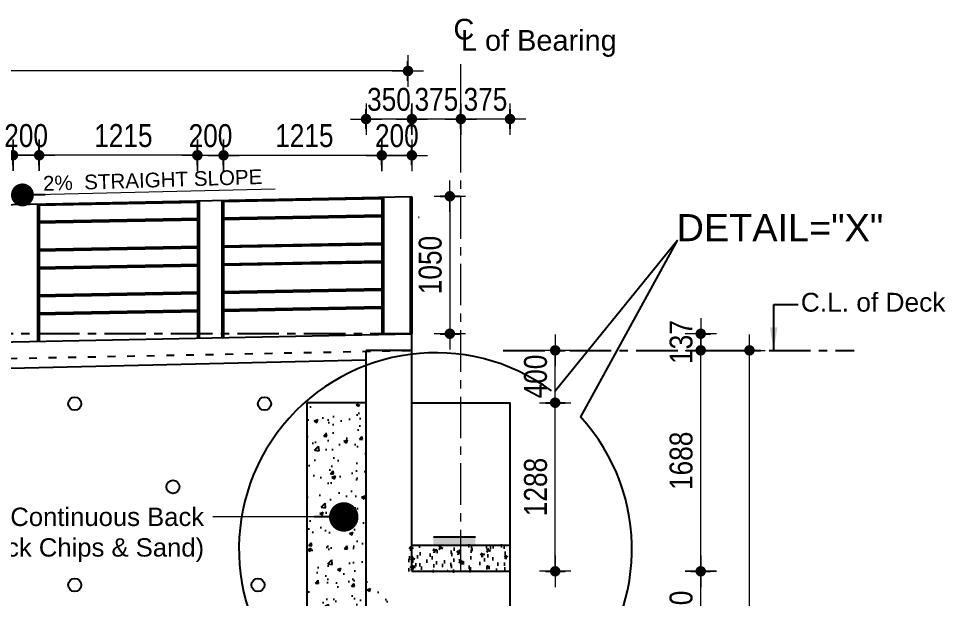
# Model space of a CAD drawing. Header units: millimetres. Extents: x -44822 to 222670, y -173707 to 25116.
# Drawn here: x -8914 to -1831, y 8082 to 12513 of the extents above; entities that cross this region are included whole.
import ezdxf

# ---------------------------------------------------------------- set-up
doc = ezdxf.new("R2010")
doc.units = ezdxf.units.MM
doc.header["$LTSCALE"] = 5
doc.header["$PDMODE"] = 2
doc.linetypes.add('ACAD_ISO03W100', pattern=[30, 12, -18])
doc.linetypes.add('CENTER', pattern=[50.8, 31.75, -6.35, 6.35, -6.35])
for name, color, linetype in [('Abutment W Line', 200, 'Continuous'), ('Bearing  peat', 11, 'Continuous'), ('Border', 250, 'Continuous'), ('Extra Line', 70, 'Continuous'), ('Hatching', 35, 'Continuous')]:
    doc.layers.add(name, color=color, linetype=linetype)
doc.layers.add('Dimision', color=4, linetype='Continuous', lineweight=13)
doc.layers.add('Text', color=7, linetype='Continuous', lineweight=0)
doc.styles.get("Standard").update_dxf_attribs({"font": 'ARIALN.TTF'})
doc.styles.add('style1', font='arial.ttf')
doc.dimstyles.new('ISO-125', dxfattribs={"dimtxt": 125, "dimasz": 1.2, "dimexe": 75, "dimexo": 75, "dimgap": 60, "dimtad": 1, "dimdec": 0, "dimtxsty": 'Standard', "dimblk": 'D_TIC', "dimcen": 52.5, "dimclrd": 256, "dimclre": 256, "dimclrt": 256, "dimadec": 0, "dimazin": 0, "dimtfac": 1, "dimtdec": 0, "dimtix": 1, "dimtmove": 0, "dimatfit": 3, "dimldrblk": 'DOT', "dimfxl": 75, "dimfxlon": 1, "dimlwd": -1, "dimarcsym": 0})
doc.dimstyles.new('ISO-25', dxfattribs={"dimtxt": 75, "dimasz": 45, "dimexe": 125, "dimexo": 75.625, "dimgap": 60, "dimtad": 1, "dimdec": 0, "dimtxsty": 'Standard', "dimblk": 'DOT', "dimcen": 52.5, "dimclrd": 256, "dimclre": 256, "dimclrt": 256, "dimadec": 0, "dimazin": 0, "dimtfac": 1, "dimtdec": 0, "dimtix": 1, "dimtmove": 0, "dimatfit": 3, "dimldrblk": 'DOT', "dimfxl": 1, "dimlwd": -1, "dimarcsym": 0})
doc.dimstyles.new('ISO-75', dxfattribs={"dimtxt": 75, "dimasz": 1, "dimexe": 75, "dimexo": 75, "dimgap": 60, "dimtad": 1, "dimdec": 0, "dimtxsty": 'Standard', "dimblk": 'D_TIC', "dimcen": 52.5, "dimclrd": 256, "dimclre": 256, "dimclrt": 256, "dimadec": 0, "dimazin": 0, "dimtfac": 1, "dimtdec": 0, "dimtix": 1, "dimtmove": 0, "dimatfit": 3, "dimldrblk": 'DOT', "dimfxl": 75, "dimfxlon": 1, "dimlwd": -1, "dimarcsym": 0})
doc.dimstyles.get("Standard").update_dxf_attribs({"dimtxt": 250, "dimasz": 150, "dimexe": 80, "dimexo": 70, "dimgap": 30, "dimtad": 1, "dimdec": 0, "dimlfac": -1, "dimzin": 0, "dimdsep": 46, "dimtxsty": 'Standard', "dimcen": 600, "dimadec": 0, "dimazin": 0, "dimtfac": 1, "dimtdec": 0, "dimtix": 1, "dimtofl": 0, "dimtmove": 0, "dimatfit": 3, "dimfxl": 1, "dimtolj": 1, "dimtzin": 0, "dimarcsym": 0})

# ---------------------------------------------------------------- blocks, each defined once
blk = doc.blocks.new('_Dot')
at = {"color": 0, "linetype": 'ByBlock', "lineweight": -2}
blk.add_line((-0.5, 0), (-1, 0), dxfattribs=at)
at = {"color": 0, "linetype": 'ByBlock', "const_width": 0.5}
blk.add_lwpolyline([(-0.25, 0, 1), (0.25, 0, 1)], format="xyb", close=True, dxfattribs=at)
blk = doc.blocks.new('D_TIC')
at = {"layer": 'Dimision', "ltscale": 5}
for p, q in [((0, 60), (0, -60)), ((-60, 0), (60, 0))]:
    blk.add_line(p, q, dxfattribs=at)
at = {"layer": 'Dimision', "ltscale": 5, "const_width": 20}
blk.add_lwpolyline([(-10, 0, 1), (10, 0, 1)], format="xyb", close=True, dxfattribs=at)
blk = doc.blocks.new('*D21')
at = {"layer": 'Defpoints', "color": 0, "lineweight": 50, "ltscale": 5, "transparency": 16777216}
for p in [(-5180.9, 8289.6), (-3701.1, 8289.6), (-5158.5, 7689.6)]:
    blk.add_point(p, dxfattribs=at)
at = {"layer": 'Dimision', "lineweight": -2, "ltscale": 5, "transparency": 16777216}
for p, q in [((-3776.1, 8289.6), (-3626.1, 8289.6)), ((-3776.1, 7689.6), (-3626.1, 7689.6))]:
    blk.add_line(p, q, dxfattribs=at)
at = {"layer": 'Dimision', "ltscale": 5, "transparency": 16777216}
blk.add_line((-3701.1, 7691.6), (-3701.1, 8287.6), dxfattribs=at)
at = {"layer": 'Dimision', "ltscale": 5, "transparency": 16777216, "xscale": 2, "yscale": 2, "zscale": 2}
for p, rotation in [((-3701.1, 8289.6), 90), ((-3701.1, 7689.6), 270)]:
    blk.add_blockref('D_TIC', p, dxfattribs=dict(at, rotation=rotation))
at = {"layer": 'Dimision', "ltscale": 5, "transparency": 16777216, "insert": (-3850.5, 7974.6), "char_height": 175, "attachment_point": 5, "rotation": 90}
blk.add_mtext('600', dxfattribs=at)
blk = doc.blocks.new('*D22')
at = {"layer": 'Defpoints', "color": 0, "lineweight": 50, "ltscale": 5, "transparency": 16777216}
for p in [(-4126.1, 9977.6), (-3701.1, 9977.6), (-5180.9, 8289.6)]:
    blk.add_point(p, dxfattribs=at)
at = {"layer": 'Dimision', "lineweight": -2, "ltscale": 5, "transparency": 16777216}
for p, q in [((-3776.1, 9977.6), (-3626.1, 9977.6)), ((-3776.1, 8289.6), (-3626.1, 8289.6))]:
    blk.add_line(p, q, dxfattribs=at)
at = {"layer": 'Dimision', "ltscale": 5, "transparency": 16777216}
blk.add_line((-3701.1, 8291.6), (-3701.1, 9975.6), dxfattribs=at)
at = {"layer": 'Dimision', "ltscale": 5, "transparency": 16777216, "xscale": 2, "yscale": 2, "zscale": 2}
for p, rotation in [((-3701.1, 9977.6), 90), ((-3701.1, 8289.6), 270)]:
    blk.add_blockref('D_TIC', p, dxfattribs=dict(at, rotation=rotation))
at = {"layer": 'Dimision', "ltscale": 5, "transparency": 16777216, "insert": (-3850.5, 9133.6), "char_height": 175, "attachment_point": 5, "rotation": 90}
blk.add_mtext('1688', dxfattribs=at)
blk = doc.blocks.new('*D24')
at = {"layer": 'Defpoints', "color": 0, "lineweight": 50, "ltscale": 5, "transparency": 16777216}
for p in [(-4845.1, 9977.6), (-3328.7, 9977.6), (-4112.3, 3977.6)]:
    blk.add_point(p, dxfattribs=at)
at = {"layer": 'Dimision', "lineweight": -2, "ltscale": 5, "transparency": 16777216}
for p, q in [((-3403.7, 9977.6), (-3253.7, 9977.6)), ((-3403.7, 3977.6), (-3253.7, 3977.6))]:
    blk.add_line(p, q, dxfattribs=at)
at = {"layer": 'Dimision', "ltscale": 5, "transparency": 16777216}
blk.add_line((-3328.7, 3979.6), (-3328.7, 9975.6), dxfattribs=at)
at = {"layer": 'Dimision', "ltscale": 5, "transparency": 16777216, "xscale": 2, "yscale": 2, "zscale": 2}
for p, rotation in [((-3328.7, 9977.6), 90), ((-3328.7, 3977.6), 270)]:
    blk.add_blockref('D_TIC', p, dxfattribs=dict(at, rotation=rotation))
at = {"layer": 'Dimision', "ltscale": 5, "transparency": 16777216, "insert": (-3478, 7639.6), "char_height": 175, "attachment_point": 5, "rotation": 90}
blk.add_mtext('6000', dxfattribs=at)
blk = doc.blocks.new('*D27')
at = {"layer": 'Defpoints', "color": 0, "lineweight": 50, "ltscale": 5, "transparency": 16777216}
for p in [(-13183.4, 12112), (-5938.5, 11778.3), (-13183.4, 10925.3)]:
    blk.add_point(p, dxfattribs=at)
at = {"layer": 'Dimision', "lineweight": -2, "ltscale": 5, "transparency": 16777216}
for p, q in [((-13183.4, 12037), (-13183.4, 12187)), ((-5938.5, 12037), (-5938.5, 12187))]:
    blk.add_line(p, q, dxfattribs=at)
at = {"layer": 'Dimision', "ltscale": 5, "transparency": 16777216}
blk.add_line((-5940.5, 12112), (-13181.4, 12112), dxfattribs=at)
at = {"layer": 'Dimision', "ltscale": 5, "transparency": 16777216, "xscale": 2, "yscale": 2, "zscale": 2, "rotation": 180}
blk.add_blockref('D_TIC', (-13183.4, 12112), dxfattribs=at)
at = {"layer": 'Dimision', "ltscale": 5, "transparency": 16777216, "xscale": 2, "yscale": 2, "zscale": 2}
blk.add_blockref('D_TIC', (-5938.5, 12112), dxfattribs=at)
at = {"layer": 'Dimision', "ltscale": 5, "transparency": 16777216, "insert": (-9476, 12261.3), "char_height": 175, "attachment_point": 5}
blk.add_mtext('7275', dxfattribs=at)
blk = doc.blocks.new('*D28')
at = {"layer": 'Defpoints', "color": 0, "lineweight": 50, "ltscale": 5, "transparency": 16777216}
for p in [(-6138.5, 11467.5), (-6138.5, 11347.5), (-5908.5, 11133.1)]:
    blk.add_point(p, dxfattribs=at)
at = {"layer": 'Dimision', "lineweight": -2, "ltscale": 5, "transparency": 16777216}
for p, q in [((-6138.5, 11422.5), (-6138.5, 11542.5)), ((-5908.5, 11392.5), (-5908.5, 11542.5))]:
    blk.add_line(p, q, dxfattribs=at)
at = {"layer": 'Dimision', "ltscale": 5, "transparency": 16777216}
blk.add_line((-5910.5, 11467.5), (-6136.5, 11467.5), dxfattribs=at)
at = {"layer": 'Dimision', "ltscale": 5, "transparency": 16777216, "xscale": 2, "yscale": 2, "zscale": 2, "rotation": 180}
blk.add_blockref('D_TIC', (-6138.5, 11467.5), dxfattribs=at)
at = {"layer": 'Dimision', "ltscale": 5, "transparency": 16777216, "xscale": 2, "yscale": 2, "zscale": 2}
blk.add_blockref('D_TIC', (-5908.5, 11467.5), dxfattribs=at)
at = {"layer": 'Dimision', "ltscale": 5, "transparency": 16777216, "insert": (-6023.5, 11616.9), "char_height": 175, "attachment_point": 5}
blk.add_mtext('200', dxfattribs=at)
blk = doc.blocks.new('*D44')
at = {"layer": 'Defpoints', "color": 0, "lineweight": 50, "ltscale": 5, "transparency": 16777216}
for p in [(-5884.5, 11154.6), (-5884.5, 10104.6), (-5618.2, 10104.6)]:
    blk.add_point(p, dxfattribs=at)
at = {"layer": 'Dimision', "lineweight": -2, "ltscale": 5, "transparency": 16777216}
for p, q in [((-5693.2, 11154.6), (-5543.2, 11154.6)), ((-5693.2, 10104.6), (-5543.2, 10104.6))]:
    blk.add_line(p, q, dxfattribs=at)
at = {"layer": 'Dimision', "ltscale": 5, "transparency": 16777216}
blk.add_line((-5618.2, 11152.6), (-5618.2, 10106.6), dxfattribs=at)
at = {"layer": 'Dimision', "ltscale": 5, "transparency": 16777216, "xscale": 2, "yscale": 2, "zscale": 2}
for p, rotation in [((-5618.2, 11154.6), 90), ((-5618.2, 10104.6), 270)]:
    blk.add_blockref('D_TIC', p, dxfattribs=dict(at, rotation=rotation))
at = {"layer": 'Dimision', "ltscale": 5, "transparency": 16777216, "insert": (-5767.5, 10629.6), "char_height": 175, "attachment_point": 5, "rotation": 90}
blk.add_mtext('1050', dxfattribs=at)
blk = doc.blocks.new('*D4')
at = {"layer": 'Defpoints', "color": 0, "lineweight": 50, "ltscale": 5, "transparency": 16777216}
for p in [(-7347.5, 11467.5), (-7347.5, 11144.4), (-6138.5, 11059.2)]:
    blk.add_point(p, dxfattribs=at)
at = {"layer": 'Dimision', "lineweight": -2, "ltscale": 5, "transparency": 16777216}
for p, q in [((-7347.5, 11392.5), (-7347.5, 11542.5)), ((-6138.5, 11392.5), (-6138.5, 11542.5))]:
    blk.add_line(p, q, dxfattribs=at)
at = {"layer": 'Dimision', "ltscale": 5, "transparency": 16777216}
blk.add_line((-6140.5, 11467.5), (-7345.5, 11467.5), dxfattribs=at)
at = {"layer": 'Dimision', "ltscale": 5, "transparency": 16777216, "xscale": 2, "yscale": 2, "zscale": 2, "rotation": 180}
blk.add_blockref('D_TIC', (-7347.5, 11467.5), dxfattribs=at)
at = {"layer": 'Dimision', "ltscale": 5, "transparency": 16777216, "xscale": 2, "yscale": 2, "zscale": 2}
blk.add_blockref('D_TIC', (-6138.5, 11467.5), dxfattribs=at)
at = {"layer": 'Dimision', "ltscale": 5, "transparency": 16777216, "insert": (-6730, 11616.9), "char_height": 175, "width": 545.591, "attachment_point": 5}
blk.add_mtext('1215', dxfattribs=at)
blk = doc.blocks.new('*D12')
at = {"layer": 'Defpoints', "color": 0, "lineweight": 50, "ltscale": 5, "transparency": 16777216}
for p in [(-3768.7, 10104.6), (-3701.1, 10104.6), (-3760.4, 9977.6)]:
    blk.add_point(p, dxfattribs=at)
at = {"layer": 'Dimision', "ltscale": 5, "transparency": 16777216}
for p, q in [((-3701.1, 10106.6), (-3701.1, 10108.6)), ((-3701.1, 9977.6), (-3701.1, 10104.6)), ((-3701.1, 9975.6), (-3701.1, 9973.6))]:
    blk.add_line(p, q, dxfattribs=at)
at = {"layer": 'Dimision', "lineweight": -2, "ltscale": 5, "transparency": 16777216}
for p, q in [((-3701.1, 10104.6), (-3626.1, 10104.6)), ((-3701.1, 9977.6), (-3626.1, 9977.6))]:
    blk.add_line(p, q, dxfattribs=at)
at = {"layer": 'Dimision', "ltscale": 5, "transparency": 16777216, "xscale": 2, "yscale": 2, "zscale": 2}
for p, rotation in [((-3701.1, 10104.6), 270), ((-3701.1, 9977.6), 90)]:
    blk.add_blockref('D_TIC', p, dxfattribs=dict(at, rotation=rotation))
at = {"layer": 'Dimision', "ltscale": 5, "transparency": 16777216, "insert": (-3850.5, 10041.1), "char_height": 175, "attachment_point": 5, "rotation": 90}
blk.add_mtext('137', dxfattribs=at)
blk = doc.blocks.new('*D122')
at = {"layer": 'Defpoints', "color": 0, "lineweight": 50, "ltscale": 5, "transparency": 16777216}
for p in [(-5180.9, 9577.6), (-4813.3, 9577.6), (-5158.5, 8289.6)]:
    blk.add_point(p, dxfattribs=at)
at = {"layer": 'Dimision', "lineweight": -2, "ltscale": 5, "transparency": 16777216}
for p, q in [((-4888.3, 9577.6), (-4738.3, 9577.6)), ((-4888.3, 8289.6), (-4738.3, 8289.6))]:
    blk.add_line(p, q, dxfattribs=at)
at = {"layer": 'Dimision', "ltscale": 5, "transparency": 16777216}
blk.add_line((-4813.3, 8291.6), (-4813.3, 9575.6), dxfattribs=at)
at = {"layer": 'Dimision', "ltscale": 5, "transparency": 16777216, "xscale": 2, "yscale": 2, "zscale": 2}
for p, rotation in [((-4813.3, 9577.6), 90), ((-4813.3, 8289.6), 270)]:
    blk.add_blockref('D_TIC', p, dxfattribs=dict(at, rotation=rotation))
at = {"layer": 'Dimision', "ltscale": 5, "transparency": 16777216, "insert": (-4962.6, 8933.6), "char_height": 175, "attachment_point": 5, "rotation": 90}
blk.add_mtext('1288', dxfattribs=at)
blk = doc.blocks.new('*D126')
at = {"layer": 'Defpoints', "color": 0, "lineweight": 50, "ltscale": 5, "transparency": 16777216}
for p in [(-5533.8, 11744.7), (-5533.8, 11585.3), (-5158.5, 9577.6)]:
    blk.add_point(p, dxfattribs=at)
at = {"layer": 'Dimision', "lineweight": -2, "ltscale": 5, "transparency": 16777216}
for p, q in [((-5533.8, 11669.7), (-5533.8, 11819.7)), ((-5158.5, 11669.7), (-5158.5, 11819.7))]:
    blk.add_line(p, q, dxfattribs=at)
at = {"layer": 'Dimision', "ltscale": 5, "transparency": 16777216}
for p, q in [((-5535.8, 11744.7), (-5537.8, 11744.7)), ((-5158.5, 11744.7), (-5533.8, 11744.7)), ((-5156.5, 11744.7), (-5154.5, 11744.7))]:
    blk.add_line(p, q, dxfattribs=at)
at = {"layer": 'Dimision', "ltscale": 5, "transparency": 16777216, "xscale": 2, "yscale": 2, "zscale": 2}
blk.add_blockref('D_TIC', (-5533.8, 11744.7), dxfattribs=at)
at = {"layer": 'Dimision', "ltscale": 5, "transparency": 16777216, "xscale": 2, "yscale": 2, "zscale": 2, "rotation": 180}
blk.add_blockref('D_TIC', (-5158.5, 11744.7), dxfattribs=at)
at = {"layer": 'Dimision', "ltscale": 5, "transparency": 16777216, "insert": (-5346.1, 11894), "char_height": 175, "attachment_point": 5}
blk.add_mtext('375', dxfattribs=at)
blk = doc.blocks.new('*D127')
at = {"layer": 'Defpoints', "color": 0, "lineweight": 50, "ltscale": 5, "transparency": 16777216}
for p in [(-5908.5, 11744.7), (-5533.8, 11585.3), (-5908.5, 11153.3)]:
    blk.add_point(p, dxfattribs=at)
at = {"layer": 'Dimision', "lineweight": -2, "ltscale": 5, "transparency": 16777216}
for p, q in [((-5908.5, 11669.7), (-5908.5, 11819.7)), ((-5533.8, 11669.7), (-5533.8, 11819.7))]:
    blk.add_line(p, q, dxfattribs=at)
at = {"layer": 'Dimision', "ltscale": 5, "transparency": 16777216}
for p, q in [((-5910.5, 11744.7), (-5912.5, 11744.7)), ((-5533.8, 11744.7), (-5908.5, 11744.7)), ((-5531.8, 11744.7), (-5529.8, 11744.7))]:
    blk.add_line(p, q, dxfattribs=at)
at = {"layer": 'Dimision', "ltscale": 5, "transparency": 16777216, "xscale": 2, "yscale": 2, "zscale": 2}
blk.add_blockref('D_TIC', (-5908.5, 11744.7), dxfattribs=at)
at = {"layer": 'Dimision', "ltscale": 5, "transparency": 16777216, "xscale": 2, "yscale": 2, "zscale": 2, "rotation": 180}
blk.add_blockref('D_TIC', (-5533.8, 11744.7), dxfattribs=at)
at = {"layer": 'Dimision', "ltscale": 5, "transparency": 16777216, "insert": (-5721.1, 11894), "char_height": 175, "attachment_point": 5}
blk.add_mtext('375', dxfattribs=at)
blk = doc.blocks.new('*D174')
at = {"layer": 'Defpoints', "color": 0, "lineweight": 50, "ltscale": 5, "transparency": 16777216}
for p in [(-8956.5, 11468.1), (-8756.5, 11133.7), (-8956.5, 11059.8)]:
    blk.add_point(p, dxfattribs=at)
at = {"layer": 'Dimision', "lineweight": -2, "ltscale": 5, "transparency": 16777216}
for p, q in [((-8956.5, 11393.1), (-8956.5, 11543.1)), ((-8756.5, 11393.1), (-8756.5, 11543.1))]:
    blk.add_line(p, q, dxfattribs=at)
at = {"layer": 'Dimision', "ltscale": 5, "transparency": 16777216}
blk.add_line((-8758.5, 11468.1), (-8954.5, 11468.1), dxfattribs=at)
at = {"layer": 'Dimision', "ltscale": 5, "transparency": 16777216, "xscale": 2, "yscale": 2, "zscale": 2, "rotation": 180}
blk.add_blockref('D_TIC', (-8956.5, 11468.1), dxfattribs=at)
at = {"layer": 'Dimision', "ltscale": 5, "transparency": 16777216, "xscale": 2, "yscale": 2, "zscale": 2}
blk.add_blockref('D_TIC', (-8756.5, 11468.1), dxfattribs=at)
at = {"layer": 'Dimision', "ltscale": 5, "transparency": 16777216, "insert": (-8856.5, 11617.5), "char_height": 175, "attachment_point": 5}
blk.add_mtext('200', dxfattribs=at)
blk = doc.blocks.new('*D196')
at = {"layer": 'Defpoints', "color": 0, "lineweight": 50, "ltscale": 5, "transparency": 16777216}
for p in [(-8756.5, 11468.1), (-8756.5, 11145), (-7547.5, 11059.2)]:
    blk.add_point(p, dxfattribs=at)
at = {"layer": 'Dimision', "lineweight": -2, "ltscale": 5, "transparency": 16777216}
for p, q in [((-8756.5, 11393.1), (-8756.5, 11543.1)), ((-7547.5, 11393.1), (-7547.5, 11543.1))]:
    blk.add_line(p, q, dxfattribs=at)
at = {"layer": 'Dimision', "ltscale": 5, "transparency": 16777216}
blk.add_line((-7549.5, 11468.1), (-8754.5, 11468.1), dxfattribs=at)
at = {"layer": 'Dimision', "ltscale": 5, "transparency": 16777216, "xscale": 2, "yscale": 2, "zscale": 2, "rotation": 180}
blk.add_blockref('D_TIC', (-8756.5, 11468.1), dxfattribs=at)
at = {"layer": 'Dimision', "ltscale": 5, "transparency": 16777216, "xscale": 2, "yscale": 2, "zscale": 2}
blk.add_blockref('D_TIC', (-7547.5, 11468.1), dxfattribs=at)
at = {"layer": 'Dimision', "ltscale": 5, "transparency": 16777216, "insert": (-8113, 11617.5), "char_height": 175, "attachment_point": 5}
blk.add_mtext('1215', dxfattribs=at)
blk = doc.blocks.new('*D197')
at = {"layer": 'Defpoints', "color": 0, "lineweight": 50, "ltscale": 5, "transparency": 16777216}
for p in [(-10165.5, 11468.1), (-10165.5, 11144.4), (-8956.5, 11059.8)]:
    blk.add_point(p, dxfattribs=at)
at = {"layer": 'Dimision', "lineweight": -2, "ltscale": 5, "transparency": 16777216}
for p, q in [((-10165.5, 11393.1), (-10165.5, 11543.1)), ((-8956.5, 11393.1), (-8956.5, 11543.1))]:
    blk.add_line(p, q, dxfattribs=at)
at = {"layer": 'Dimision', "ltscale": 5, "transparency": 16777216}
blk.add_line((-8958.5, 11468.1), (-10163.5, 11468.1), dxfattribs=at)
at = {"layer": 'Dimision', "ltscale": 5, "transparency": 16777216, "xscale": 2, "yscale": 2, "zscale": 2, "rotation": 180}
blk.add_blockref('D_TIC', (-10165.5, 11468.1), dxfattribs=at)
at = {"layer": 'Dimision', "ltscale": 5, "transparency": 16777216, "xscale": 2, "yscale": 2, "zscale": 2}
blk.add_blockref('D_TIC', (-8956.5, 11468.1), dxfattribs=at)
at = {"layer": 'Dimision', "ltscale": 5, "transparency": 16777216, "insert": (-9496, 11617.5), "char_height": 175, "attachment_point": 5}
blk.add_mtext('1215', dxfattribs=at)
blk = doc.blocks.new('*D199')
at = {"layer": 'Defpoints', "color": 0, "lineweight": 50, "ltscale": 5, "transparency": 16777216}
for p in [(-7547.5, 11467.5), (-7347.5, 11133.1), (-7547.5, 11059.2)]:
    blk.add_point(p, dxfattribs=at)
at = {"layer": 'Dimision', "lineweight": -2, "ltscale": 5, "transparency": 16777216}
for p, q in [((-7547.5, 11392.5), (-7547.5, 11542.5)), ((-7347.5, 11392.5), (-7347.5, 11542.5))]:
    blk.add_line(p, q, dxfattribs=at)
at = {"layer": 'Dimision', "ltscale": 5, "transparency": 16777216}
blk.add_line((-7349.5, 11467.5), (-7545.5, 11467.5), dxfattribs=at)
at = {"layer": 'Dimision', "ltscale": 5, "transparency": 16777216, "xscale": 2, "yscale": 2, "zscale": 2, "rotation": 180}
blk.add_blockref('D_TIC', (-7547.5, 11467.5), dxfattribs=at)
at = {"layer": 'Dimision', "ltscale": 5, "transparency": 16777216, "xscale": 2, "yscale": 2, "zscale": 2}
blk.add_blockref('D_TIC', (-7347.5, 11467.5), dxfattribs=at)
at = {"layer": 'Dimision', "ltscale": 5, "transparency": 16777216, "insert": (-7447.5, 11616.9), "char_height": 175, "attachment_point": 5}
blk.add_mtext('200', dxfattribs=at)
blk = doc.blocks.new('*D262')
at = {"layer": 'Defpoints', "color": 0, "lineweight": 50, "ltscale": 5, "transparency": 16777216}
for p in [(-6258.5, 11744.7), (-5908.5, 11585.3), (-6258.5, 11153.3)]:
    blk.add_point(p, dxfattribs=at)
at = {"layer": 'Dimision', "lineweight": -2, "ltscale": 5, "transparency": 16777216}
for p, q in [((-6258.5, 11669.7), (-6258.5, 11819.7)), ((-5908.5, 11669.7), (-5908.5, 11819.7))]:
    blk.add_line(p, q, dxfattribs=at)
at = {"layer": 'Dimision', "ltscale": 5, "transparency": 16777216}
for p, q in [((-6260.5, 11744.7), (-6262.5, 11744.7)), ((-5908.5, 11744.7), (-6258.5, 11744.7)), ((-5906.5, 11744.7), (-5904.5, 11744.7))]:
    blk.add_line(p, q, dxfattribs=at)
at = {"layer": 'Dimision', "ltscale": 5, "transparency": 16777216, "xscale": 2, "yscale": 2, "zscale": 2}
blk.add_blockref('D_TIC', (-6258.5, 11744.7), dxfattribs=at)
at = {"layer": 'Dimision', "ltscale": 5, "transparency": 16777216, "xscale": 2, "yscale": 2, "zscale": 2, "rotation": 180}
blk.add_blockref('D_TIC', (-5908.5, 11744.7), dxfattribs=at)
at = {"layer": 'Dimision', "ltscale": 5, "transparency": 16777216, "insert": (-6083.5, 11894), "char_height": 175, "attachment_point": 5}
blk.add_mtext('350', dxfattribs=at)
blk = doc.blocks.new('*D311')
at = {"layer": 'Defpoints', "color": 0, "lineweight": 50, "transparency": 16777216}
for p in [(-4845.1, 9977.6), (-4813.3, 9977.6), (-5180.9, 9577.6)]:
    blk.add_point(p, dxfattribs=at)
at = {"layer": 'Dimision', "transparency": 16777216}
for p, q in [((-4813.3, 9979.6), (-4813.3, 9981.6)), ((-4813.3, 9577.6), (-4813.3, 9977.6)), ((-4813.3, 9575.6), (-4813.3, 9573.6))]:
    blk.add_line(p, q, dxfattribs=at)
at = {"layer": 'Dimision', "lineweight": -2, "transparency": 16777216}
for p, q in [((-4813.3, 9977.6), (-4738.3, 9977.6)), ((-4888.3, 9577.6), (-4738.3, 9577.6))]:
    blk.add_line(p, q, dxfattribs=at)
at = {"layer": 'Dimision', "transparency": 16777216, "xscale": 2, "yscale": 2, "zscale": 2}
for p, rotation in [((-4813.3, 9977.6), 270), ((-4813.3, 9577.6), 90)]:
    blk.add_blockref('D_TIC', p, dxfattribs=dict(at, rotation=rotation))
at = {"layer": 'Dimision', "lineweight": 50, "transparency": 16777216, "insert": (-4962.6, 9777.6), "char_height": 175, "attachment_point": 5, "rotation": 90}
blk.add_mtext('400', dxfattribs=at)

msp = doc.modelspace()

# ---------------------------------------------------------------- hatches: boundary and pattern name
at = {"layer": 'Hatching', "ltscale": 5}
h = msp.add_hatch(dxfattribs=at)
h.set_pattern_fill('AR-CONC,_O', color=256, scale=1.5)
h.set_pattern_definition([(50, (205, 1678.83), (273.277, -23.9086), [28.575, -314.325]), (355, (205, 1678.83), (-52.865, 286.585), [22.86, -251.461]), (100.4514, (227.77, 1676.84), (220.412, 262.6766), [24.285, -267.1354]), (46.1842, (205, 1755.03), (406.619, -63.063), [42.862, -471.487]), (96.6356, (238.9, 1749.77), (356.106, 371.139), [36.428, -400.703]), (351.184, (205, 1755.03), (356.106, 371.14), [34.29, -377.19]), (21, (243.1, 1735.98), (227.4216, -153.398), [28.575, -314.325]), (326, (243.1, 1735.98), (92.703, 276.282), [22.86, -251.46]), (71.4514, (262.05, 1723.2), (320.1246, 122.884), [24.285, -267.135]), (37.5, (205, 1678.83), (4.6329, 126.8326), [0, -248.412, 0, -255.27, 0, -252.4125]), (7.5, (205, 1678.83), (100.2295, 150.2709), [0, -145.542, 0, -242.697, 0, -96.2025]), (327.5, (120.04, 1678.83), (203.3859, -8.5931), [0, -95.25, 0, -297.18, 0, -394.335]), (317.5, (81.94, 1678.83), (222.1938, 38.1397), [0, -123.825, 0, -197.358, 0, -280.035])])
edge = h.paths.add_edge_path()
edge.add_line((-6708.5, 9567.6), (-6258.5, 9567.6))
edge.add_line((-6258.5, 9567.6), (-6258.5, 9253.7))
edge.add_arc((-6449.1, 9437), 264.5, 316.10816, 551.28961)
edge.add_line((-6708.5, 9385.3), (-6708.5, 9567.6))
edge = h.paths.add_edge_path()
edge.add_arc((-6449.1, 9437), 264.5, -43.89184, 191.28961, ccw=False)
edge.add_line((-6258.5, 9253.7), (-6258.5, 9408.4))
edge.add_line((-6258.5, 9408.4), (-6708.5, 9448.6))
edge.add_line((-6708.5, 9448.6), (-6708.5, 9385.3))
edge = h.paths.add_edge_path()
edge.add_line((-6708.5, 9448.6), (-6258.5, 9408.4))
edge.add_line((-6258.5, 9408.4), (-6258.5, 8239.6))
edge.add_line((-6258.5, 8239.6), (-5808.5, 7864.6))
edge.add_line((-5808.5, 7864.6), (-5849, 7264.4))
edge.add_arc((-5712, 19797.1), 12533.4, 267.37088, 269.37347, ccw=False)
edge.add_line((-6286.9, 7276.9), (-6268.6, 7658.5))
edge.add_line((-6268.6, 7658.5), (-6708.5, 8030.9))
edge.add_line((-6708.5, 8030.9), (-6708.5, 9448.6))
edge = h.paths.add_edge_path()
edge.add_arc((-5712, 19797.1), 12533.4, 267.37088, 269.37347)
edge.add_line((-5849, 7264.4), (-5908.3, 5167.6))
edge.add_line((-5908.3, 5167.6), (-6358.8, 5167.6))
edge.add_line((-6358.8, 5167.6), (-6286.9, 7276.9))
at = {"layer": 'Hatching', "linetype": 'Continuous', "ltscale": 0.1}
h = msp.add_hatch(color=256, dxfattribs=at)
h.paths.add_polyline_path([(-5583.5, 8552.6), (-5423.5, 8552.6), (-5423.5, 8487.6), (-5583.5, 8487.6)])
h.paths.add_polyline_path([(-5743.5, 8552.6), (-5583.5, 8552.6), (-5583.5, 8487.6), (-5743.5, 8487.6)])
at = {"layer": 'Hatching', "lineweight": 50}
h = msp.add_hatch(dxfattribs=at)
h.set_pattern_fill('AR-CONC', color=256)
h.set_pattern_definition([(50, (75, 227), (182.1847, -15.939), [19.05, -209.55]), (355, (75, 227), (-35.2434, 191.057), [15.24, -167.6406]), (100.4514, (90.18, 225.67), (146.9412, 175.1178), [16.19, -178.0902]), (46.1842, (75, 277.8), (271.079, -42.0423), [28.575, -314.325]), (96.6356, (97.6, 274.3), (237.404, 247.426), [24.285, -267.1356]), (351.184, (75, 277.8), (237.404, 247.426), [22.86, -251.46]), (21, (100.4, 265.1), (151.6144, -102.2652), [19.05, -209.55]), (326, (100.4, 265.1), (61.802, 184.188), [15.24, -167.64]), (71.4514, (113.03, 256.58), (213.4164, 81.9228), [16.19, -178.09]), (37.5, (75, 227), (3.0886, 84.55504), [0, -165.608, 0, -170.18, 0, -168.275]), (7.5, (75, 227), (66.8197, 100.1806), [0, -97.028, 0, -161.798, 0, -64.135]), (327.5, (18.36, 227), (135.5906, -5.72874), [0, -63.5, 0, -198.12, 0, -262.89]), (317.5, (-7.04, 227), (148.1292, 25.4265), [0, -82.55, 0, -131.572, 0, -186.69])])
edge = h.paths.add_edge_path()
edge.add_line((-5183.5, 8487.6), (-5938.5, 8487.6))
edge.add_line((-5938.5, 8289.6), (-5183.5, 8289.6))

# ---------------------------------------------------------------- linework, layer by layer
at = {"layer": 'Abutment W Line'}
for p, q in [((-13183.4, 11009.6), (-5908.5, 11153.3)), ((-7360, 11113.7), (-6138.5, 11136.9)), ((-7360, 11123.8), (-7360, 10074.5)), ((-7347.5, 11124), (-7347.5, 10074.8)), ((-6138.5, 11149.4), (-6138.5, 10098.7)), ((-6126, 11149.6), (-6126, 10098.7)), ((-5921, 11153.1), (-5921, 10104.6)), ((-5908.5, 10104.6), (-5908.5, 11153.3)), ((-5908.5, 10104.6), (-5908.5, 11153.3)), ((-5908.5, 10104.6), (-5908.5, 11144.2)), ((-5908.5, 11144.2), (-5908.5, 10104.6)), ((-8769, 11086.4), (-7535, 11110.7)), ((-8769, 11095.1), (-8769, 10046.8)), ((-8756.5, 11095.3), (-8756.5, 10047.1)), ((-7547.5, 11120.1), (-7547.5, 10070.8)), ((-7535, 11120.3), (-7535, 10071.1)), ((-8769, 10963.5), (-7535, 10986.7)), ((-7360, 10989.8), (-6138.5, 11011.8)), ((-7360, 10977.3), (-6138.5, 10999.3)), ((-5858.5, 10994.1), (-5853.8, 10994.2)), ((-8769, 10951), (-7535, 10974.2)), ((-8769, 10751), (-7535, 10774.2)), ((-7360, 10777.2), (-6138.5, 10799.3)), ((-7360, 10764.7), (-6138.5, 10786.8)), ((-8769, 10738.5), (-7535, 10761.6)), ((-8769, 10613.4), (-7535, 10636.6)), ((-7360, 10639.7), (-6138.5, 10661.8)), ((-7360, 10627.2), (-6138.5, 10649.3)), ((-8769, 10600.9), (-7535, 10624.1)), ((-8769, 10400.9), (-7535, 10424.1)), ((-7360, 10427.2), (-6138.5, 10449.2)), ((-7360, 10414.6), (-6138.5, 10436.7)), ((-8769, 10388.4), (-7535, 10411.6)), ((-8769, 10263.4), (-7535, 10286.6)), ((-8769, 10250.9), (-7535, 10274.1)), ((-7360, 10289.6), (-6138.5, 10311.7)), ((-7360, 10277.1), (-6138.5, 10299.2)), ((-13183.4, 9959.6), (-5908.5, 10103.1)), ((-5908.5, 8289.6), (-5908.5, 10104.6)), ((-6258.5, 7939.6), (-6258.5, 9977.2)), ((-5908.5, 9977.2), (-6258.5, 9977.2)), ((-13183.4, 9742.6), (-6258.5, 9904)), ((-5908.5, 9912.2), (-5907.2, 9912.2)), ((-6708.5, 7730.9), (-6708.5, 9577.6)), ((-5908.5, 9577.6), (-5158.5, 9577.6)), ((-5158.5, 8289.6), (-5158.5, 9577.6)), ((-5158.5, 8487.6), (-5908.5, 8487.6)), ((-5908.5, 8289.6), (-5158.5, 8289.6)), ((-5158.5, 7689.6), (-5158.5, 8289.6))]:
    msp.add_line(p, q, dxfattribs=at)
at = {"layer": 'Abutment W Line', "linetype": 'ACAD_ISO03W100'}
msp.add_line((-13183.4, 9832.6), (-5908.5, 9977.2), dxfattribs=at)
at = {"layer": 'Abutment W Line'}
msp.add_lwpolyline([(-6258.5, 9577.6), (-6708.5, 9577.6)], dxfattribs=at)
at = {"layer": 'Bearing  peat'}
msp.add_lwpolyline([(-5742.4, 8552.6), (-5423.5, 8552.6)], dxfattribs=at)
at = {"layer": 'Border', "color": 7, "ltscale": 5}
msp.add_lwpolyline([(-4813.3, 9669), (-3882.3, 10816.3), (-4619.7, 9470.1)], dxfattribs=at)
msp.add_arc((-5728.5, 8457.7), 1501.4, 53.78407, 42.39899, dxfattribs=at)
at = {"layer": 'Extra Line', "linetype": 'CENTER', "lineweight": 0, "ltscale": 2}
msp.add_line((-5533.8, 8289.6), (-5533.8, 12218.6), dxfattribs=at)
at = {"layer": 'Extra Line', "linetype": 'CENTER', "ltscale": 2}
for points in [[(-5908.5, 10104.6), (-11189.5, 10104.6)], [(-5210.5, 9977.6), (-2529.3, 9977.6)]]:
    msp.add_lwpolyline(points, dxfattribs=at)
at = {"layer": 'Extra Line'}
for centre in [(-8484.5, 9570.1), (-7034.5, 9570.1), (-7734.5, 8935.1), (-8484.5, 8185.1), (-7084.5, 8185.1)]:
    msp.add_circle(centre, 50, dxfattribs=at)

# ---------------------------------------------------------------- texts
at = {"layer": 'Text', "linetype": 'ByBlock', "attachment_point": 5, "style": 'style1'}
for s, insert, char_height in [('C', (-5511.2, 12430), 158.1), ('L of Bearing', (-4938.5, 12322.3), 158.125), ('DETAIL="X"', (-3095.7, 10915.2), 207), ('C.L. of Deck', (-2383.6, 10344.2), 143.75)]:
    msp.add_mtext(s, dxfattribs=dict(at, insert=insert, char_height=char_height))
at = {"layer": 'Text', "linetype": 'ByBlock', "insert": (-7889.2, 11278.1), "char_height": 112.5, "attachment_point": 5, "rotation": 1.78755, "style": 'style1'}
msp.add_mtext('2%  STRAIGHT SLOPE', dxfattribs=at)
at = {"layer": 'Text', "linetype": 'ByBlock', "insert": (-7496.2, 8567.8), "char_height": 140.25, "width": 3215.194, "attachment_point": 6, "style": 'style1'}
msp.add_mtext('450mm Thick Continuous Back Drain (Brick Chips & Sand)', dxfattribs=at)

# ---------------------------------------------------------------- dimensions: what is measured, and where the dimension line sits
at = {"layer": 'Dimision', "ltscale": 5}
for base, p1, p2, text, picture, middle in [((-13183.4, 12112), (-5938.5, 11778.3), (-13183.4, 10925.3), '7275', '*D27', (-9476, 12112)), ((-10165.5, 11468.1), (-8956.5, 11059.8), (-10165.5, 11144.4), '1215', '*D197', (-9496, 11468.1)), ((-8756.5, 11468.1), (-7547.5, 11059.2), (-8756.5, 11145), '1215', '*D196', (-8113, 11468.1)), ((-7347.5, 11467.5), (-6138.5, 11059.2), (-7347.5, 11144.4), '1215', '*D4', (-6730, 11467.5)), ((-6138.5, 11467.5), (-5908.5, 11133.1), (-6138.5, 11347.5), '200', '*D28', (-6023.5, 11467.5))]:
    dim = msp.add_linear_dim(base=base, p1=p1, p2=p2, angle=180, text=text, dimstyle='ISO-125', override={"dimtxt": 175, "dimasz": 2}, dxfattribs=at)
    dim.commit()
    dim.dimension.update_dxf_attribs({"geometry": picture, "text_midpoint": middle, "dimtype": 160})
for base, p1, p2, angle, picture, middle in [((-6258.5, 11744.7), (-5908.5, 11585.3), (-6258.5, 11153.3), 180, '*D262', (-6083.5, 11894)), ((-5908.5, 11744.7), (-5533.8, 11585.3), (-5908.5, 11153.3), 180, '*D127', (-5721.1, 11894)), ((-5533.8, 11744.7), (-5158.5, 9577.6), (-5533.8, 11585.3), 180, '*D126', (-5346.1, 11894)), ((-3701.1, 9977.6), (-5180.9, 8289.6), (-4126.1, 9977.6), 90, '*D22', (-3850.5, 9133.6)), ((-4813.3, 9577.6), (-5158.5, 8289.6), (-5180.9, 9577.6), 90, '*D122', (-4962.6, 8933.6))]:
    dim = msp.add_linear_dim(base=base, p1=p1, p2=p2, angle=angle, dimstyle='ISO-125', override={"dimtxt": 175, "dimasz": 2}, dxfattribs=at)
    dim.commit()
    dim.dimension.update_dxf_attribs({"geometry": picture, "text_midpoint": middle})
for base, p1, p2, angle, picture, middle in [((-8956.5, 11468.1), (-8756.5, 11133.7), (-8956.5, 11059.8), 180, '*D174', (-8856.5, 11468.1)), ((-7547.5, 11467.5), (-7347.5, 11133.1), (-7547.5, 11059.2), 180, '*D199', (-7447.5, 11467.5)), ((-5618.2, 10104.6), (-5884.5, 11154.6), (-5884.5, 10104.6), 90, '*D44', (-5618.2, 10629.6)), ((-3328.7, 9977.6), (-4112.3, 3977.6), (-4845.1, 9977.6), 90, '*D24', (-3328.7, 7639.6)), ((-3701.1, 8289.6), (-5158.5, 7689.6), (-5180.9, 8289.6), 90, '*D21', (-3701.1, 7974.6))]:
    dim = msp.add_linear_dim(base=base, p1=p1, p2=p2, angle=angle, dimstyle='ISO-125', override={"dimtxt": 175, "dimasz": 2}, dxfattribs=at)
    dim.commit()
    dim.dimension.update_dxf_attribs({"geometry": picture, "text_midpoint": middle, "dimtype": 160})
dim = msp.add_linear_dim(base=(-3701.1, 10104.6), p1=(-3760.4, 9977.6), p2=(-3768.7, 10104.6), angle=90, text='137', dimstyle='ISO-125', override={"dimtxt": 175, "dimasz": 2}, dxfattribs=at)
dim.commit()
dim.dimension.update_dxf_attribs({"geometry": '*D12', "text_midpoint": (-3850.5, 10041.1)})
at = {"layer": 'Dimision', "color": 2, "lineweight": 50}
dim = msp.add_linear_dim(base=(-4813.3, 9977.6), p1=(-5180.9, 9577.6), p2=(-4845.1, 9977.6), angle=90, dimstyle='ISO-125', override={"dimtxt": 175, "dimasz": 2, "dimtmove": 1}, dxfattribs=at)
dim.commit()
dim.dimension.update_dxf_attribs({"geometry": '*D311', "text_midpoint": (-4962.6, 9777.6)})

# ---------------------------------------------------------------- leaders
at = {"layer": 'Dimision', "ltscale": 5}
msp.add_leader([(-8884.6, 11165.1), (-6952.8, 11212.3)], dimstyle='ISO-75', override={"dimasz": 175, "dimgap": 60, "dimtad": 0, "dimfxl": 40, "dimarcsym": 1}, dxfattribs=at)
at = {"layer": 'Dimision', "lineweight": 13}
msp.add_leader([(-3143.4, 9977.6), (-3143.3, 10329.1), (-2956.9, 10329.1)], dimstyle='Standard', override={"dimscale": 1, "dimasz": 175}, dxfattribs=at)
at = {"layer": 'Dimision'}
msp.add_leader([(-6429.1, 8704.8), (-7429.7, 8704.8)], dimstyle='ISO-25', override={"dimasz": 225, "dimtad": 0}, dxfattribs=at)

doc.saveas('drawing.dxf')
